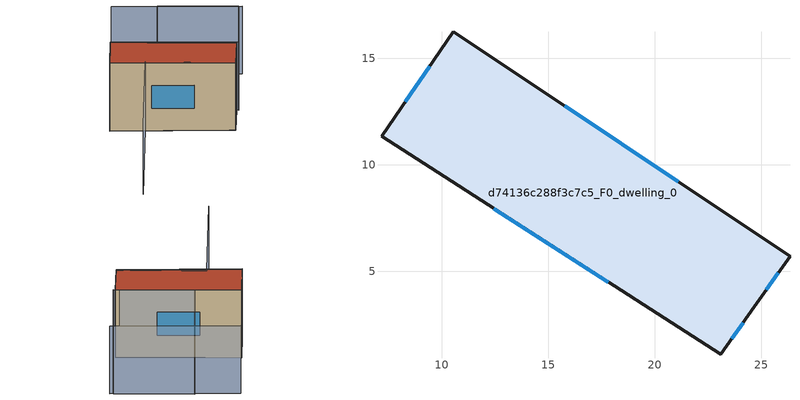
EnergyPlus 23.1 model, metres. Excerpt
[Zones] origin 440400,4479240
d74136c288f3c7c5_F0_dwelling_0
 floor ground (EU_floor_Construction): 24.67,3.34 26.35,5.71 10.55,16.25 7.18,11.34 23.09,1.1 z0
 wall outside (EU_wall_Construction): 10.55,16.25 26.35,5.71 24.67,3.34 23.09,1.1 7.18,11.34 10.55,16.25 z0:12
 window (EU_Window_Construction): 15.79,12.76 21.11,9.21 / 25.79,4.93 25.22,4.13 / 24.14,2.6 23.61,1.84 / 17.81,4.49 12.45,7.94 / 8.3,12.97 9.43,14.62 z3.98:8.02
 roof outside (EU_roof_Construction): 26.35,5.71 24.67,3.34 23.09,1.1 7.18,11.34 10.55,16.25 z12
shading: 1.57,-6.17 11.91,8.81 / 11.91,8.81 23.09,1.1 / 32.66,13.78 16.17,24.46 / 26.58,5.56 16.39,12.36 / 16.39,12.36 22.05,20.85 / 22.05,20.85 32.25,14.05 / 32.25,14.05 26.58,5.56 z0:12
[Building]
EU S2 Campaign: North Axis=0; Terrain=City; Solar Distribution=FullExterior
[Site:Location]
Madrid: Latitude=40.5; Longitude=-3.5; Time Zone=1; Elevation=609
[SizingPeriod:WeatherFileDays]
AnnualSizingPeriod: Begin Month=1; Begin Day of Month=1; End Month=12; End Day of Month=31; Day of Week for Start Day=Monday; Use Weather File Daylight Saving Period=No; Use Weather File Rain and Snow Indicators=No
[MATERIAL]
EU_InternalMass_Material: Roughness=MediumRough; Thickness=0.1; Conductivity=1; Density=1800; Specific Heat=900; Thermal Absorptance=0.9; Solar Absorptance=0.7; Visible Absorptance=0.7
[MATERIAL:NOMASS] Roughness=MediumRough; Thermal Absorptance=0.9; Solar Absorptance=0.7; Visible Absorptance=0.7
Name | Thermal Resistance
EU_wall_NoMass | 0.609216
EU_roof_NoMass | 0.513268
EU_floor_NoMass | 0.568163
[WINDOWMATERIAL:SIMPLEGLAZINGSYSTEM]
EU_Window_SimpleGlazing: UFactor=5.50606; Solar Heat Gain Coefficient=0.85; Visible Transmittance=0.85
[CONSTRUCTION]
EU_wall_Construction: EU_wall_NoMass
EU_roof_Construction: EU_roof_NoMass
EU_floor_Construction: EU_floor_NoMass
EU_InternalMass_Construction: EU_InternalMass_Material
EU_Window_Construction: EU_Window_SimpleGlazing
[ZONE]
d74136c288f3c7c5_F0_dwelling_0: Type=1; Multiplier=1; Ceiling Height=autocalculate; Volume=1319.4; Floor Area=autocalculate; Part of Total Floor Area=Yes
[INTERNALMASS]
d74136c288f3c7c5_F0_dwelling_0_EU_InternalMass: Construction=EU_InternalMass_Construction; Zone or ZoneList=d74136c288f3c7c5_F0_dwelling_0; Surface Area=109.95
[OTHEREQUIPMENT]
EU_Step8_InternalGain_d74136c288f3c7c5_F0_dwelling_0_f000: Fuel Type=Electricity; Zone or ZoneList or Space or SpaceList=d74136c288f3c7c5_F0_dwelling_0; Schedule=EU_Step8_GainSchedule_d74136c288f3c7c5_F0_dwelling_0_f000; Design Level Calculation Method=Watts/Area; Power per Zone Floor Area=1; Fraction Latent=0; Fraction Radiant=0; Fraction Lost=0; Carbon Dioxide Generation Rate=0; EndUse Subcategory=EU_Step8_InternalGains
[ZONEVENTILATION:DESIGNFLOWRATE]
EU_ConstantAir_d74136c288f3c7c5_F0_dwelling_0: Zone or ZoneList or Space or SpaceList=d74136c288f3c7c5_F0_dwelling_0; Schedule=EU_AlwaysOn; Design Flow Rate Calculation Method=AirChanges/Hour; Air Changes per Hour=0.752966; Ventilation Type=Natural; Fan Pressure Rise=0; Fan Total Efficiency=1; Constant Term Coefficient=1; Temperature Term Coefficient=0; Velocity Term Coefficient=0; Velocity Squared Term Coefficient=0; Minimum Indoor Temperature=-100; Maximum Indoor Temperature=100; Delta Temperature=-100; Minimum Outdoor Temperature=-100; Maximum Outdoor Temperature=100; Maximum Wind Speed=40
[HVACTEMPLATE:THERMOSTAT]
EU_HeatOnly_d74136c288f3c7c5_F0_dwelling_0: Constant Heating Setpoint=20; Constant Cooling Setpoint=50
[HVACTEMPLATE:ZONE:IDEALLOADSAIRSYSTEM]
d74136c288f3c7c5_F0_dwelling_0: Template Thermostat=EU_HeatOnly_d74136c288f3c7c5_F0_dwelling_0; System Availability Schedule=EU_AlwaysOn; Maximum Heating Supply Air Temperature=50; Minimum Cooling Supply Air Temperature=13; Maximum Heating Supply Air Humidity Ratio=0.0156; Minimum Cooling Supply Air Humidity Ratio=0.0077; Heating Limit=NoLimit; Cooling Limit=NoLimit; Heating Availability Schedule=EU_AlwaysOn; Cooling Availability Schedule=EU_CoolingOff; Dehumidification Control Type=ConstantSensibleHeatRatio; Cooling Sensible Heat Ratio=0.7; Dehumidification Setpoint=60; Humidification Control Type=None; Humidification Setpoint=30; Outdoor Air Method=None; Outdoor Air Flow Rate per Person=0.00944; Outdoor Air Flow Rate per Zone Floor Area=0; Outdoor Air Flow Rate per Zone=0; Demand Controlled Ventilation Type=None; Outdoor Air Economizer Type=NoEconomizer; Heat Recovery Type=None; Sensible Heat Recovery Effectiveness=0.7; Latent Heat Recovery Effectiveness=0.65
[SIZING:ZONE]
d74136c288f3c7c5_F0_dwelling_0: Zone Cooling Design Supply Air Temperature Input Method=SupplyAirTemperature; Zone Cooling Design Supply Air Temperature=13; Zone Heating Design Supply Air Temperature Input Method=SupplyAirTemperature; Zone Heating Design Supply Air Temperature=50; Zone Cooling Design Supply Air Humidity Ratio=0.008; Zone Heating Design Supply Air Humidity Ratio=0.008; Cooling Design Air Flow Method=DesignDay; Cooling Design Air Flow Rate=0; Cooling Minimum Air Flow per Zone Floor Area=0.000762; Cooling Minimum Air Flow=0; Cooling Minimum Air Flow Fraction=0.2; Heating Design Air Flow Method=DesignDay; Heating Design Air Flow Rate=0; Heating Maximum Air Flow per Zone Floor Area=0.002032; Heating Maximum Air Flow=0.141576; Heating Maximum Air Flow Fraction=0.3; Account for Dedicated Outdoor Air System=No; Dedicated Outdoor Air System Control Strategy=NeutralSupplyAir; Dedicated Outdoor Air Low Setpoint Temperature for Design=autosize; Dedicated Outdoor Air High Setpoint Temperature for Design=autosize; Zone Load Sizing Method=Sensible Load Only No Latent Load; Zone Latent Cooling Design Supply Air Humidity Ratio Input Method=HumidityRatioDifference; Zone Cooling Design Supply Air Humidity Ratio Difference=0.005; Zone Latent Heating Design Supply Air Humidity Ratio Input Method=HumidityRatioDifference; Zone Humidification Design Supply Air Humidity Ratio Difference=0.005
[SCHEDULE:CONSTANT]
Name | Hourly Value
EU_AlwaysOn | 1
EU_CoolingOff | 0
[SCHEDULE:FILE]
EU_Step8_GainSchedule_d74136c288f3c7c5_F0_dwelling_0_f000: File=../../schedules/d74136c288f3c7c5/d74136c288f3c7c5_F0_dwelling_0_f000_gain.csv; Column Number=1; Rows to Skip at Top=0; Number of Hours of Data=8760; Column Separator=Comma; Interpolate to Timestep=No; Minutes per Item=60; Adjust Schedule for Daylight Savings=Yes
